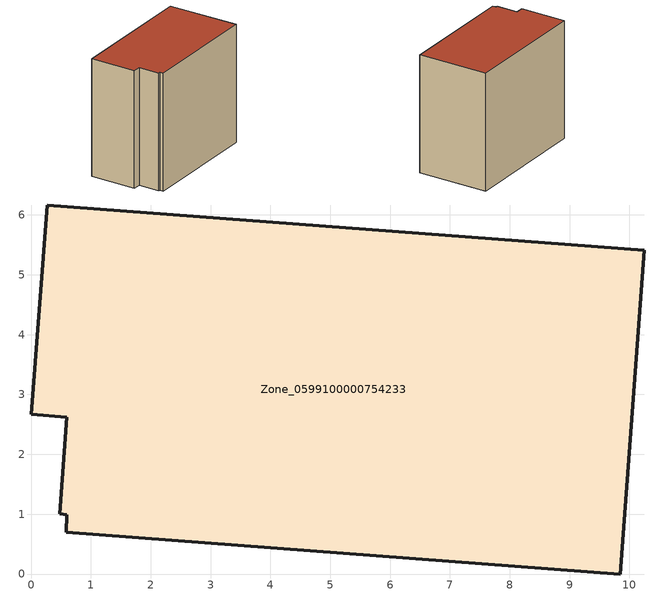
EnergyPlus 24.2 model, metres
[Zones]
Zone_0599100000754233
 floor ground (C_G): 0.27,6.17 10.25,5.41 9.84,0 0.59,0.7 0.6,0.99 0.48,1 0.6,2.62 0,2.67 z0
 wall outside (C_F): 10.25,5.41 0.27,6.17 0,2.67 0.6,2.62 0.48,1 0.6,0.99 0.59,0.7 9.84,0 10.25,5.41 z0:9.01
 roof outside (C_R): 0.59,0.7 9.84,0 10.25,5.41 0.27,6.17 0,2.67 0.6,2.62 0.48,1 0.6,0.99 z9.01
[BUILDING]
Pand.0599100000754233: North Axis=0; Terrain=City; Loads Convergence Tolerance Value=0.04; Temperature Convergence Tolerance Value=0.4; Solar Distribution=FullExterior; Maximum Number of Warmup Days=25; Minimum Number of Warmup Days=1
[Site:Location]
Rotterdam.The.Hague.AP_ZH_NLD Design_Conditions: Latitude=51.96; Longitude=4.45; Time Zone=1; Elevation=-4.5
[SITE:GROUNDTEMPERATURE:BUILDINGSURFACE]
18, 18, 18, 18, 18, 18, 18, 18, 18, 18, 18, 18
[MATERIAL] Thermal Absorptance=0.9; Solar Absorptance=0.7; Visible Absorptance=0.7
Name | Roughness | Thickness | Conductivity | Density | Specific Heat
G.TI.2006-2014 | MediumSmooth | 0.15 | 0.06 | 540 | 1210
F.TI.2006-2014 | Rough | 0.3 | 0.12 | 1920 | 840
R.TI.2006-2014 | MediumRough | 0.2 | 0.08 | 1500 | 1000
[CONSTRUCTION]
C_G: G.TI.2006-2014
C_F: F.TI.2006-2014
C_R: R.TI.2006-2014
[ZONE]
Zone_0599100000754233: Type=1; Multiplier=1; Ceiling Height=Autocalculate; Volume=Autocalculate; Floor Area=autocalculate; Part of Total Floor Area=Yes
[ZONEINFILTRATION:DESIGNFLOWRATE]
Infil_Zone_0599100000754233: Zone or ZoneList or Space or SpaceList=Zone_0599100000754233; Schedule=AlwaysOn; Design Flow Rate Calculation Method=Flow/Area; Flow Rate per Floor Area=0.0015; Constant Term Coefficient=1; Temperature Term Coefficient=0; Velocity Term Coefficient=0; Velocity Squared Term Coefficient=0
[HVACTEMPLATE:ZONE:IDEALLOADSAIRSYSTEM]
Zone_0599100000754233: Maximum Heating Supply Air Temperature=50; Minimum Cooling Supply Air Temperature=13; Maximum Heating Supply Air Humidity Ratio=0.0156; Minimum Cooling Supply Air Humidity Ratio=0.0077; Heating Limit=NoLimit; Cooling Limit=NoLimit; Dehumidification Control Type=ConstantSensibleHeatRatio; Cooling Sensible Heat Ratio=0.7; Dehumidification Setpoint=60; Humidification Control Type=None; Humidification Setpoint=30; Outdoor Air Method=None; Outdoor Air Flow Rate per Person=0.00944; Outdoor Air Flow Rate per Zone Floor Area=0; Outdoor Air Flow Rate per Zone=0; Demand Controlled Ventilation Type=None; Outdoor Air Economizer Type=NoEconomizer; Heat Recovery Type=None; Sensible Heat Recovery Effectiveness=0.7; Latent Heat Recovery Effectiveness=0.65
[ZONECONTROL:THERMOSTAT]
ThermostatControl_Zone_0599100000754233: Zone or ZoneList=Zone_0599100000754233; Control Type Schedule=DualSetpointControlType; Control 1=Thermostat_Zone_0599100000754233; Temperature Difference Between Cutout And Setpoint=0
[THERMOSTATSETPOINT:DUALSETPOINT]
Thermostat_Zone_0599100000754233: Heating Setpoint Temperature Schedule=HeatingSetpoint_Zone_0599100000754233; Cooling Setpoint Temperature Schedule=CoolingSetpoint_Zone_0599100000754233
[SCHEDULE:COMPACT]
HeatingSetpoint_Zone_0599100000754233: Through: 12/31, For: AllDays, Until: 24:00, 21
CoolingSetpoint_Zone_0599100000754233: Through: 12/31, For: AllDays, Until: 24:00, 24
DualSetpointControlType: Through: 12/31, For: AllDays, Until: 24:00, 4
AlwaysOn: Through: 12/31, For: AllDays, Until: 24:00, 1
